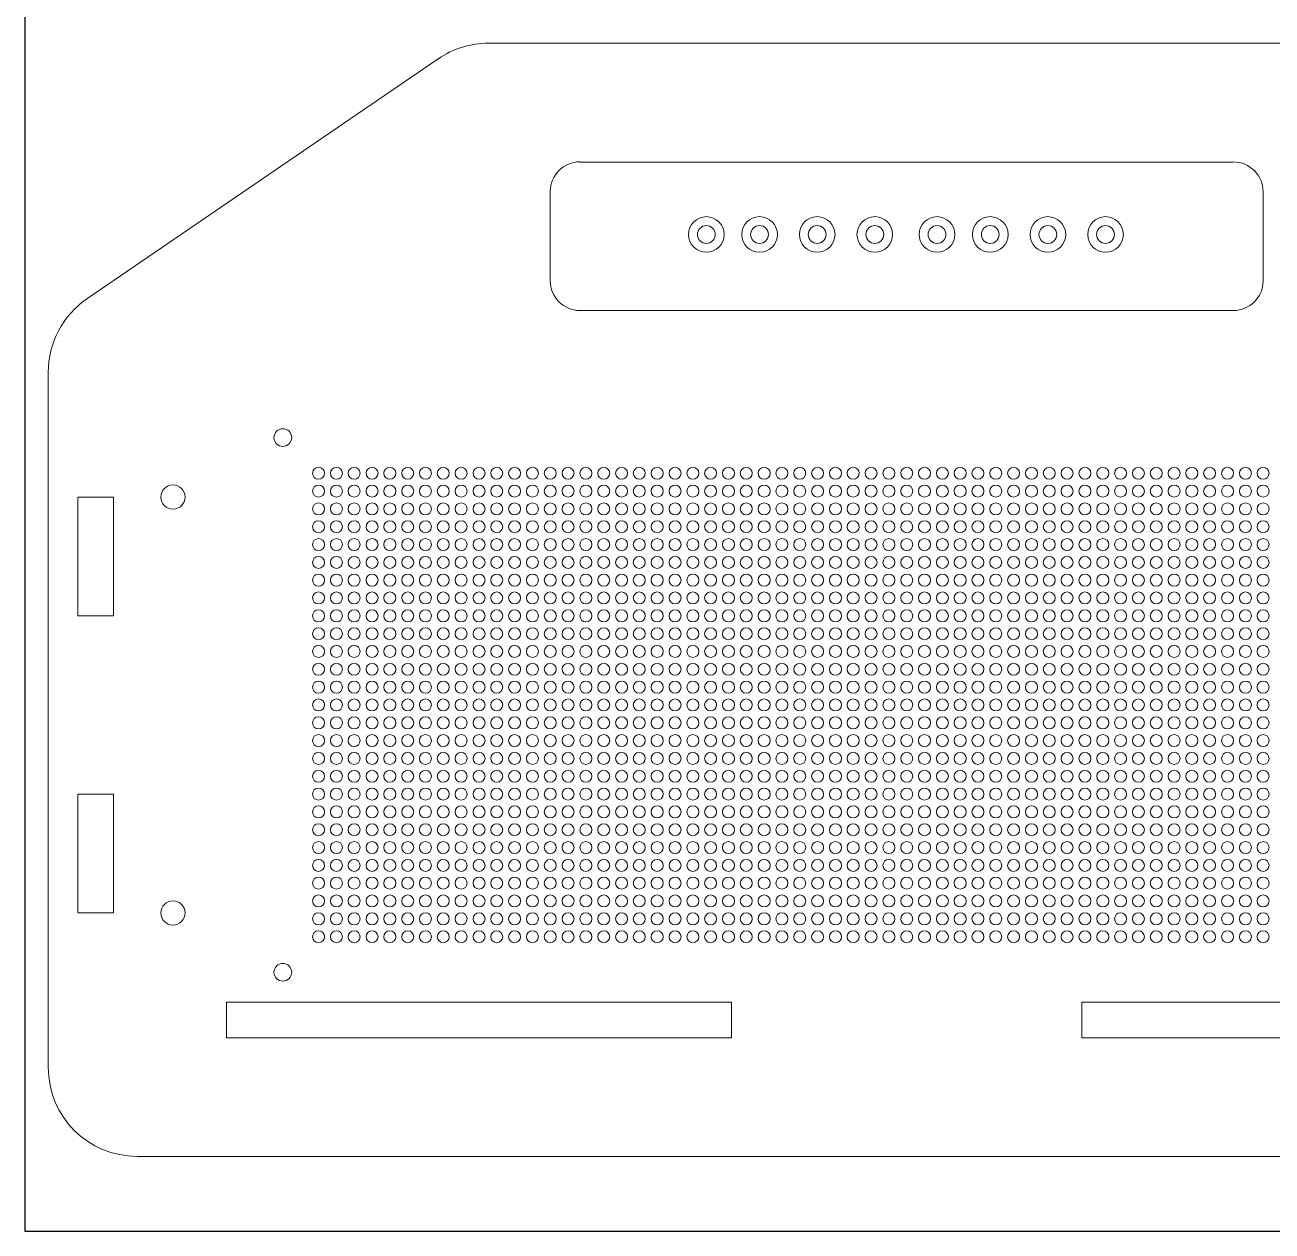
# Model space of a CAD drawing. Header units: millimetres. Extents: x 1097 to 1897, y 219 to 978.
# Drawn here: x 1096.6 to 1306.5, y 218.6 to 421.7 of the extents above; entities that cross this region are included whole.
import ezdxf

# ---------------------------------------------------------------- set-up
doc = ezdxf.new("R2010")
doc.units = ezdxf.units.MM
doc.header["$MEASUREMENT"] = 0
doc.layers.add('Corte', color=1, linetype='Continuous', lineweight=5)
doc.layers.add('Lamina', color=7, linetype='Continuous', plot=False)

msp = doc.modelspace()

# ---------------------------------------------------------------- linework, layer by layer
at = {"layer": 'Corte'}
for points in [[(1174.61, 418.58), (1315.31, 418.58)], [(1166.14, 415.95), (1107, 375.55)], [(1299.95, 398.58), (1189.97, 398.58)], [(1184.96, 393.58), (1184.96, 378.57)], [(1100.46, 246.16), (1100.46, 363.17)], [(1115.47, 231.16), (1374.45, 231.16)]]:
    msp.add_lwpolyline(points, dxfattribs=at)
msp.add_lwpolyline([(1189.97, 373.58), (1299.96, 373.58, 0.414213), (1304.96, 378.57), (1304.96, 393.58, 0.414213), (1299.96, 398.6)], format="xyb", dxfattribs=at)
for points in [[(1111.47, 342.15), (1105.46, 342.15), (1105.46, 322.17), (1111.47, 322.17)], [(1111.47, 272.16), (1111.47, 292.16), (1105.46, 292.16), (1105.46, 272.16)], [(1130.46, 251.16), (1215.46, 251.16), (1215.46, 257.15), (1130.46, 257.15)], [(1274.46, 251.16), (1359.46, 251.16), (1359.46, 257.15), (1274.46, 257.15)]]:
    msp.add_lwpolyline(points, close=True, dxfattribs=at)
for centre, radius in [((1211.25, 386.38), 3), ((1220.21, 386.38), 3), ((1229.91, 386.38), 3), ((1239.61, 386.38), 3), ((1250.08, 386.38), 3), ((1259.04, 386.38), 3), ((1268.74, 386.38), 3), ((1278.44, 386.38), 3), ((1211.25, 386.38), 1.5), ((1220.21, 386.38), 1.5), ((1229.91, 386.38), 1.5), ((1239.61, 386.38), 1.5), ((1250.08, 386.38), 1.5), ((1259.04, 386.38), 1.5), ((1268.74, 386.38), 1.5), ((1278.44, 386.38), 1.5), ((1139.97, 352.19), 1.49), ((1145.98, 346.18), 1.01), ((1148.99, 346.18), 1.01), ((1151.97, 346.18), 1.01), ((1154.98, 346.18), 1.01), ((1157.98, 346.18), 1.01), ((1160.99, 346.18), 1.01), ((1163.97, 346.18), 1.01), ((1166.98, 346.18), 1.01), ((1169.98, 346.18), 1.01), ((1172.99, 346.18), 1.01), ((1175.97, 346.18), 1.01), ((1178.98, 346.18), 1.01), ((1181.98, 346.18), 1.01), ((1184.99, 346.18), 1.01), ((1187.97, 346.18), 1.01), ((1190.98, 346.18), 1.01), ((1193.98, 346.18), 1.01), ((1196.99, 346.18), 1.01), ((1199.97, 346.18), 1.01), ((1202.98, 346.18), 1.01), ((1205.98, 346.18), 1.01), ((1208.99, 346.18), 1.01), ((1211.97, 346.18), 1.01), ((1214.98, 346.18), 1.01), ((1217.98, 346.18), 1.01), ((1220.99, 346.18), 1.01), ((1223.97, 346.18), 1.01), ((1226.98, 346.18), 1.01), ((1229.98, 346.18), 1.01), ((1232.99, 346.18), 1.01), ((1235.97, 346.18), 1.01), ((1238.98, 346.18), 1.01), ((1241.98, 346.18), 1.01), ((1244.99, 346.18), 1.01), ((1247.97, 346.18), 1.01), ((1250.98, 346.18), 1.01), ((1253.98, 346.18), 1.01), ((1256.97, 346.18), 1.01), ((1259.97, 346.18), 1.01), ((1262.98, 346.18), 1.01), ((1265.98, 346.18), 1.01), ((1268.97, 346.18), 1.01), ((1271.97, 346.18), 1.01), ((1274.98, 346.18), 1.01), ((1277.99, 346.18), 1.01), ((1280.97, 346.18), 1.01), ((1283.97, 346.18), 1.01), ((1286.98, 346.18), 1.01), ((1289.99, 346.18), 1.01), ((1292.97, 346.18), 1.01), ((1295.97, 346.18), 1.01), ((1298.98, 346.18), 1.01), ((1301.99, 346.18), 1.01), ((1304.97, 346.18), 1.01), ((1121.47, 342.17), 2.04), ((1145.98, 343.18), 1.01), ((1148.99, 343.18), 1.01), ((1151.97, 343.18), 1.01), ((1154.98, 343.18), 1.01), ((1157.98, 343.18), 1.01), ((1160.99, 343.18), 1.01), ((1163.97, 343.18), 1.01), ((1166.98, 343.18), 1.01), ((1169.98, 343.18), 1.01), ((1172.99, 343.18), 1.01), ((1175.97, 343.18), 1.01), ((1178.98, 343.18), 1.01), ((1181.98, 343.18), 1.01), ((1184.99, 343.18), 1.01), ((1187.97, 343.18), 1.01), ((1190.98, 343.18), 1.01), ((1193.98, 343.18), 1.01), ((1196.99, 343.18), 1.01), ((1199.97, 343.18), 1.01), ((1202.98, 343.18), 1.01), ((1205.98, 343.18), 1.01), ((1208.99, 343.18), 1.01), ((1211.97, 343.18), 1.01), ((1214.98, 343.18), 1.01), ((1217.98, 343.18), 1.01), ((1220.99, 343.18), 1.01), ((1223.97, 343.18), 1.01), ((1226.98, 343.18), 1.01), ((1229.98, 343.18), 1.01), ((1232.99, 343.18), 1.01), ((1235.97, 343.18), 1.01), ((1238.98, 343.18), 1.01), ((1241.98, 343.18), 1.01), ((1244.99, 343.18), 1.01), ((1247.97, 343.18), 1.01), ((1250.98, 343.18), 1.01), ((1253.98, 343.18), 1.01), ((1256.97, 343.18), 1.01), ((1259.97, 343.18), 1.01), ((1262.98, 343.18), 1.01), ((1265.98, 343.18), 1.01), ((1268.97, 343.18), 1.01), ((1271.97, 343.18), 1.01), ((1274.98, 343.18), 1.01), ((1277.99, 343.18), 1.01), ((1280.97, 343.18), 1.01), ((1283.97, 343.18), 1.01), ((1286.98, 343.18), 1.01), ((1289.99, 343.18), 1.01), ((1292.97, 343.18), 1.01), ((1295.97, 343.18), 1.01), ((1298.98, 343.18), 1.01), ((1301.99, 343.18), 1.01), ((1304.97, 343.18), 1.01), ((1145.98, 340.19), 1.01), ((1148.99, 340.19), 1.01), ((1151.97, 340.19), 1.01), ((1154.98, 340.19), 1.01), ((1157.98, 340.19), 1.01), ((1160.99, 340.19), 1.01), ((1163.97, 340.19), 1.01), ((1166.98, 340.19), 1.01), ((1169.98, 340.19), 1.01), ((1172.99, 340.19), 1.01), ((1175.97, 340.19), 1.01), ((1178.98, 340.19), 1.01), ((1181.98, 340.19), 1.01), ((1184.99, 340.19), 1.01), ((1187.97, 340.19), 1.01), ((1190.98, 340.19), 1.01), ((1193.98, 340.19), 1.01), ((1196.99, 340.19), 1.01), ((1199.97, 340.19), 1.01), ((1202.98, 340.19), 1.01), ((1205.98, 340.19), 1.01), ((1208.99, 340.19), 1.01), ((1211.97, 340.19), 1.01), ((1214.98, 340.19), 1.01), ((1217.98, 340.19), 1.01), ((1220.99, 340.19), 1.01), ((1223.97, 340.19), 1.01), ((1226.98, 340.19), 1.01), ((1229.98, 340.19), 1.01), ((1232.99, 340.19), 1.01), ((1235.97, 340.19), 1.01), ((1238.98, 340.19), 1.01), ((1241.98, 340.19), 1.01), ((1244.99, 340.19), 1.01), ((1247.97, 340.19), 1.01), ((1250.98, 340.19), 1.01), ((1253.98, 340.19), 1.01), ((1256.97, 340.19), 1.01), ((1259.97, 340.19), 1.01), ((1262.98, 340.19), 1.01), ((1265.98, 340.19), 1.01), ((1268.97, 340.19), 1.01), ((1271.97, 340.19), 1.01), ((1274.98, 340.19), 1.01), ((1277.99, 340.19), 1.01), ((1280.97, 340.19), 1.01), ((1283.97, 340.19), 1.01), ((1286.98, 340.19), 1.01), ((1289.99, 340.19), 1.01), ((1292.97, 340.19), 1.01), ((1295.97, 340.19), 1.01), ((1298.98, 340.19), 1.01), ((1301.99, 340.19), 1.01), ((1304.97, 340.19), 1.01), ((1145.98, 337.19), 1.01), ((1148.99, 337.19), 1.01), ((1151.97, 337.19), 1.01), ((1154.98, 337.19), 1.01), ((1157.98, 337.19), 1.01), ((1160.99, 337.19), 1.01), ((1163.97, 337.19), 1.01), ((1166.98, 337.19), 1.01), ((1169.98, 337.19), 1.01), ((1172.99, 337.19), 1.01), ((1175.97, 337.19), 1.01), ((1178.98, 337.19), 1.01), ((1181.98, 337.19), 1.01), ((1184.99, 337.19), 1.01), ((1187.97, 337.19), 1.01), ((1190.98, 337.19), 1.01), ((1193.98, 337.19), 1.01), ((1196.99, 337.19), 1.01), ((1199.97, 337.19), 1.01), ((1202.98, 337.19), 1.01), ((1205.98, 337.19), 1.01), ((1208.99, 337.19), 1.01), ((1211.97, 337.19), 1.01), ((1214.98, 337.19), 1.01), ((1217.98, 337.19), 1.01), ((1220.99, 337.19), 1.01), ((1223.97, 337.19), 1.01), ((1226.98, 337.19), 1.01), ((1229.98, 337.19), 1.01), ((1232.99, 337.19), 1.01), ((1235.97, 337.19), 1.01), ((1238.98, 337.19), 1.01), ((1241.98, 337.19), 1.01), ((1244.99, 337.19), 1.01), ((1247.97, 337.19), 1.01), ((1250.98, 337.19), 1.01), ((1253.98, 337.19), 1.01), ((1256.97, 337.19), 1.01), ((1259.97, 337.19), 1.01), ((1262.98, 337.19), 1.01), ((1265.98, 337.19), 1.01), ((1268.97, 337.19), 1.01), ((1271.97, 337.19), 1.01), ((1274.98, 337.19), 1.01), ((1277.99, 337.19), 1.01), ((1280.97, 337.19), 1.01), ((1283.97, 337.19), 1.01), ((1286.98, 337.19), 1.01), ((1289.99, 337.19), 1.01), ((1292.97, 337.19), 1.01), ((1295.97, 337.19), 1.01), ((1298.98, 337.19), 1.01), ((1301.99, 337.19), 1.01), ((1304.97, 337.19), 1.01), ((1145.98, 334.18), 1.01), ((1148.99, 334.18), 1.01), ((1151.97, 334.18), 1.01), ((1154.98, 334.18), 1.01), ((1157.98, 334.18), 1.01), ((1160.99, 334.18), 1.01), ((1163.97, 334.18), 1.01), ((1166.98, 334.18), 1.01), ((1169.98, 334.18), 1.01), ((1172.99, 334.18), 1.01), ((1175.97, 334.18), 1.01), ((1178.98, 334.18), 1.01), ((1181.98, 334.18), 1.01), ((1184.99, 334.18), 1.01), ((1187.97, 334.18), 1.01), ((1190.98, 334.18), 1.01), ((1193.98, 334.18), 1.01), ((1196.99, 334.18), 1.01), ((1199.97, 334.18), 1.01), ((1202.98, 334.18), 1.01), ((1205.98, 334.18), 1.01), ((1208.99, 334.18), 1.01), ((1211.97, 334.18), 1.01), ((1214.98, 334.18), 1.01), ((1217.98, 334.18), 1.01), ((1220.99, 334.18), 1.01), ((1223.97, 334.18), 1.01), ((1226.98, 334.18), 1.01), ((1229.98, 334.18), 1.01), ((1232.99, 334.18), 1.01), ((1235.97, 334.18), 1.01), ((1238.98, 334.18), 1.01), ((1241.98, 334.18), 1.01), ((1244.99, 334.18), 1.01), ((1247.97, 334.18), 1.01), ((1250.98, 334.18), 1.01), ((1253.98, 334.18), 1.01), ((1256.97, 334.18), 1.01), ((1259.97, 334.18), 1.01), ((1262.98, 334.18), 1.01), ((1265.98, 334.18), 1.01), ((1268.97, 334.18), 1.01), ((1271.97, 334.18), 1.01), ((1274.98, 334.18), 1.01), ((1277.99, 334.18), 1.01), ((1280.97, 334.18), 1.01), ((1283.97, 334.18), 1.01), ((1286.98, 334.18), 1.01), ((1289.99, 334.18), 1.01), ((1292.97, 334.18), 1.01), ((1295.97, 334.18), 1.01), ((1298.98, 334.18), 1.01), ((1301.99, 334.18), 1.01), ((1304.97, 334.18), 1.01), ((1145.98, 331.18), 1.01), ((1148.99, 331.18), 1.01), ((1151.97, 331.18), 1.01), ((1154.98, 331.18), 1.01), ((1157.98, 331.18), 1.01), ((1160.99, 331.18), 1.01), ((1163.97, 331.18), 1.01), ((1166.98, 331.18), 1.01), ((1169.98, 331.18), 1.01), ((1172.99, 331.18), 1.01), ((1175.97, 331.18), 1.01), ((1178.98, 331.18), 1.01), ((1181.98, 331.18), 1.01), ((1184.99, 331.18), 1.01), ((1187.97, 331.18), 1.01), ((1190.98, 331.18), 1.01), ((1193.98, 331.18), 1.01), ((1196.99, 331.18), 1.01), ((1199.97, 331.18), 1.01), ((1202.98, 331.18), 1.01), ((1205.98, 331.18), 1.01), ((1208.99, 331.18), 1.01), ((1211.97, 331.18), 1.01), ((1214.98, 331.18), 1.01), ((1217.98, 331.18), 1.01), ((1220.99, 331.18), 1.01), ((1223.97, 331.18), 1.01), ((1226.98, 331.18), 1.01), ((1229.98, 331.18), 1.01), ((1232.99, 331.18), 1.01), ((1235.97, 331.18), 1.01), ((1238.98, 331.18), 1.01), ((1241.98, 331.18), 1.01), ((1244.99, 331.18), 1.01), ((1247.97, 331.18), 1.01), ((1250.98, 331.18), 1.01), ((1253.98, 331.18), 1.01), ((1256.97, 331.18), 1.01), ((1259.97, 331.18), 1.01), ((1262.98, 331.18), 1.01), ((1265.98, 331.18), 1.01), ((1268.97, 331.18), 1.01), ((1271.97, 331.18), 1.01), ((1274.98, 331.18), 1.01), ((1277.99, 331.18), 1.01), ((1280.97, 331.18), 1.01), ((1283.97, 331.18), 1.01), ((1286.98, 331.18), 1.01), ((1289.99, 331.18), 1.01), ((1292.97, 331.18), 1.01), ((1295.97, 331.18), 1.01), ((1298.98, 331.18), 1.01), ((1301.99, 331.18), 1.01), ((1304.97, 331.18), 1.01), ((1145.98, 328.19), 1.01), ((1148.99, 328.19), 1.01), ((1151.97, 328.19), 1.01), ((1154.98, 328.19), 1.01), ((1157.98, 328.19), 1.01), ((1160.99, 328.19), 1.01), ((1163.97, 328.19), 1.01), ((1166.98, 328.19), 1.01), ((1169.98, 328.19), 1.01), ((1172.99, 328.19), 1.01), ((1175.97, 328.19), 1.01), ((1178.98, 328.19), 1.01), ((1181.98, 328.19), 1.01), ((1184.99, 328.19), 1.01), ((1187.97, 328.19), 1.01), ((1190.98, 328.19), 1.01), ((1193.98, 328.19), 1.01), ((1196.99, 328.19), 1.01), ((1199.97, 328.19), 1.01), ((1202.98, 328.19), 1.01), ((1205.98, 328.19), 1.01), ((1208.99, 328.19), 1.01), ((1211.97, 328.19), 1.01), ((1214.98, 328.19), 1.01), ((1217.98, 328.19), 1.01), ((1220.99, 328.19), 1.01), ((1223.97, 328.19), 1.01), ((1226.98, 328.19), 1.01), ((1229.98, 328.19), 1.01), ((1232.99, 328.19), 1.01), ((1235.97, 328.19), 1.01), ((1238.98, 328.19), 1.01), ((1241.98, 328.19), 1.01), ((1244.99, 328.19), 1.01), ((1247.97, 328.19), 1.01), ((1250.98, 328.19), 1.01), ((1253.98, 328.19), 1.01), ((1256.97, 328.19), 1.01), ((1259.97, 328.19), 1.01), ((1262.98, 328.19), 1.01), ((1265.98, 328.19), 1.01), ((1268.97, 328.19), 1.01), ((1271.97, 328.19), 1.01), ((1274.98, 328.19), 1.01), ((1277.99, 328.19), 1.01), ((1280.97, 328.19), 1.01), ((1283.97, 328.19), 1.01), ((1286.98, 328.19), 1.01), ((1289.99, 328.19), 1.01), ((1292.97, 328.19), 1.01), ((1295.97, 328.19), 1.01), ((1298.98, 328.19), 1.01), ((1301.99, 328.19), 1.01), ((1304.97, 328.19), 1.01), ((1145.98, 325.19), 1.01), ((1148.99, 325.19), 1.01), ((1151.97, 325.19), 1.01), ((1154.98, 325.19), 1.01), ((1157.98, 325.19), 1.01), ((1160.99, 325.19), 1.01), ((1163.97, 325.19), 1.01), ((1166.98, 325.19), 1.01), ((1169.98, 325.19), 1.01), ((1172.99, 325.19), 1.01), ((1175.97, 325.19), 1.01), ((1178.98, 325.19), 1.01), ((1181.98, 325.19), 1.01), ((1184.99, 325.19), 1.01), ((1187.97, 325.19), 1.01), ((1190.98, 325.19), 1.01), ((1193.98, 325.19), 1.01), ((1196.99, 325.19), 1.01), ((1199.97, 325.19), 1.01), ((1202.98, 325.19), 1.01), ((1205.98, 325.19), 1.01), ((1208.99, 325.19), 1.01), ((1211.97, 325.19), 1.01), ((1214.98, 325.19), 1.01), ((1217.98, 325.19), 1.01), ((1220.99, 325.19), 1.01), ((1223.97, 325.19), 1.01), ((1226.98, 325.19), 1.01), ((1229.98, 325.19), 1.01), ((1232.99, 325.19), 1.01), ((1235.97, 325.19), 1.01), ((1238.98, 325.19), 1.01), ((1241.98, 325.19), 1.01), ((1244.99, 325.19), 1.01), ((1247.97, 325.19), 1.01), ((1250.98, 325.19), 1.01), ((1253.98, 325.19), 1.01), ((1256.97, 325.19), 1.01), ((1259.97, 325.19), 1.01), ((1262.98, 325.19), 1.01), ((1265.98, 325.19), 1.01), ((1268.97, 325.19), 1.01), ((1271.97, 325.19), 1.01), ((1274.98, 325.19), 1.01), ((1277.99, 325.19), 1.01), ((1280.97, 325.19), 1.01), ((1283.97, 325.19), 1.01), ((1286.98, 325.19), 1.01), ((1289.99, 325.19), 1.01), ((1292.97, 325.19), 1.01), ((1295.97, 325.19), 1.01), ((1298.98, 325.19), 1.01), ((1301.99, 325.19), 1.01), ((1304.97, 325.19), 1.01), ((1145.98, 322.18), 1.01), ((1148.99, 322.18), 1.01), ((1151.97, 322.18), 1.01), ((1154.98, 322.18), 1.01), ((1157.98, 322.18), 1.01), ((1160.99, 322.18), 1.01), ((1163.97, 322.18), 1.01), ((1166.98, 322.18), 1.01), ((1169.98, 322.18), 1.01), ((1172.99, 322.18), 1.01), ((1175.97, 322.18), 1.01), ((1178.98, 322.18), 1.01), ((1181.98, 322.18), 1.01), ((1184.99, 322.18), 1.01), ((1187.97, 322.18), 1.01), ((1190.98, 322.18), 1.01), ((1193.98, 322.18), 1.01), ((1196.99, 322.18), 1.01), ((1199.97, 322.18), 1.01), ((1202.98, 322.18), 1.01), ((1205.98, 322.18), 1.01), ((1208.99, 322.18), 1.01), ((1211.97, 322.18), 1.01), ((1214.98, 322.18), 1.01), ((1217.98, 322.18), 1.01), ((1220.99, 322.18), 1.01), ((1223.97, 322.18), 1.01), ((1226.98, 322.18), 1.01), ((1229.98, 322.18), 1.01), ((1232.99, 322.18), 1.01), ((1235.97, 322.18), 1.01), ((1238.98, 322.18), 1.01), ((1241.98, 322.18), 1.01), ((1244.99, 322.18), 1.01), ((1247.97, 322.18), 1.01), ((1250.98, 322.18), 1.01), ((1253.98, 322.18), 1.01), ((1256.97, 322.18), 1.01), ((1259.97, 322.18), 1.01), ((1262.98, 322.18), 1.01), ((1265.98, 322.18), 1.01), ((1268.97, 322.18), 1.01), ((1271.97, 322.18), 1.01), ((1274.98, 322.18), 1.01), ((1277.99, 322.18), 1.01), ((1280.97, 322.18), 1.01), ((1283.97, 322.18), 1.01), ((1286.98, 322.18), 1.01), ((1289.99, 322.18), 1.01), ((1292.97, 322.18), 1.01), ((1295.97, 322.18), 1.01), ((1298.98, 322.18), 1.01), ((1301.99, 322.18), 1.01), ((1304.97, 322.18), 1.01), ((1145.98, 319.18), 1.01), ((1148.99, 319.18), 1.01), ((1151.97, 319.18), 1.01), ((1154.98, 319.18), 1.01), ((1157.98, 319.18), 1.01), ((1160.99, 319.18), 1.01), ((1163.97, 319.18), 1.01), ((1166.98, 319.18), 1.01), ((1169.98, 319.18), 1.01), ((1172.99, 319.18), 1.01), ((1175.97, 319.18), 1.01), ((1178.98, 319.18), 1.01), ((1181.98, 319.18), 1.01), ((1184.99, 319.18), 1.01), ((1187.97, 319.18), 1.01), ((1190.98, 319.18), 1.01), ((1193.98, 319.18), 1.01), ((1196.99, 319.18), 1.01), ((1199.97, 319.18), 1.01), ((1202.98, 319.18), 1.01), ((1205.98, 319.18), 1.01), ((1208.99, 319.18), 1.01), ((1211.97, 319.18), 1.01), ((1214.98, 319.18), 1.01), ((1217.98, 319.18), 1.01), ((1220.99, 319.18), 1.01), ((1223.97, 319.18), 1.01), ((1226.98, 319.18), 1.01), ((1229.98, 319.18), 1.01), ((1232.99, 319.18), 1.01), ((1235.97, 319.18), 1.01), ((1238.98, 319.18), 1.01), ((1241.98, 319.18), 1.01), ((1244.99, 319.18), 1.01), ((1247.97, 319.18), 1.01), ((1250.98, 319.18), 1.01), ((1253.98, 319.18), 1.01), ((1256.97, 319.18), 1.01), ((1259.97, 319.18), 1.01), ((1262.98, 319.18), 1.01), ((1265.98, 319.18), 1.01), ((1268.97, 319.18), 1.01), ((1271.97, 319.18), 1.01), ((1274.98, 319.18), 1.01), ((1277.99, 319.18), 1.01), ((1280.97, 319.18), 1.01), ((1283.97, 319.18), 1.01), ((1286.98, 319.18), 1.01), ((1289.99, 319.18), 1.01), ((1292.97, 319.18), 1.01), ((1295.97, 319.18), 1.01), ((1298.98, 319.18), 1.01), ((1301.99, 319.18), 1.01), ((1304.97, 319.18), 1.01), ((1145.98, 316.19), 1.01), ((1148.99, 316.19), 1.01), ((1151.97, 316.19), 1.01), ((1154.98, 316.19), 1.01), ((1157.98, 316.19), 1.01), ((1160.99, 316.19), 1.01), ((1163.97, 316.19), 1.01), ((1166.98, 316.19), 1.01), ((1169.98, 316.19), 1.01), ((1172.99, 316.19), 1.01), ((1175.97, 316.19), 1.01), ((1178.98, 316.19), 1.01), ((1181.98, 316.19), 1.01), ((1184.99, 316.19), 1.01), ((1187.97, 316.19), 1.01), ((1190.98, 316.19), 1.01), ((1193.98, 316.19), 1.01), ((1196.99, 316.19), 1.01), ((1199.97, 316.19), 1.01), ((1202.98, 316.19), 1.01), ((1205.98, 316.19), 1.01), ((1208.99, 316.19), 1.01), ((1211.97, 316.19), 1.01), ((1214.98, 316.19), 1.01), ((1217.98, 316.19), 1.01), ((1220.99, 316.19), 1.01), ((1223.97, 316.19), 1.01), ((1226.98, 316.19), 1.01), ((1229.98, 316.19), 1.01), ((1232.99, 316.19), 1.01), ((1235.97, 316.19), 1.01), ((1238.98, 316.19), 1.01), ((1241.98, 316.19), 1.01), ((1244.99, 316.19), 1.01), ((1247.97, 316.19), 1.01), ((1250.98, 316.19), 1.01), ((1253.98, 316.19), 1.01), ((1256.97, 316.19), 1.01), ((1259.97, 316.19), 1.01), ((1262.98, 316.19), 1.01), ((1265.98, 316.19), 1.01), ((1268.97, 316.19), 1.01), ((1271.97, 316.19), 1.01), ((1274.98, 316.19), 1.01), ((1277.99, 316.19), 1.01), ((1280.97, 316.19), 1.01), ((1283.97, 316.19), 1.01), ((1286.98, 316.19), 1.01), ((1289.99, 316.19), 1.01), ((1292.97, 316.19), 1.01), ((1295.97, 316.19), 1.01), ((1298.98, 316.19), 1.01), ((1301.99, 316.19), 1.01), ((1304.97, 316.19), 1.01), ((1145.98, 313.19), 1.01), ((1148.99, 313.19), 1.01), ((1151.97, 313.19), 1.01), ((1154.98, 313.19), 1.01), ((1157.98, 313.19), 1.01), ((1160.99, 313.19), 1.01), ((1163.97, 313.19), 1.01), ((1166.98, 313.19), 1.01), ((1169.98, 313.19), 1.01), ((1172.99, 313.19), 1.01), ((1175.97, 313.19), 1.01), ((1178.98, 313.19), 1.01), ((1181.98, 313.19), 1.01), ((1184.99, 313.19), 1.01), ((1187.97, 313.19), 1.01), ((1190.98, 313.19), 1.01), ((1193.98, 313.19), 1.01), ((1196.99, 313.19), 1.01), ((1199.97, 313.19), 1.01), ((1202.98, 313.19), 1.01), ((1205.98, 313.19), 1.01), ((1208.99, 313.19), 1.01), ((1211.97, 313.19), 1.01), ((1214.98, 313.19), 1.01), ((1217.98, 313.19), 1.01), ((1220.99, 313.19), 1.01), ((1223.97, 313.19), 1.01), ((1226.98, 313.19), 1.01), ((1229.98, 313.19), 1.01), ((1232.99, 313.19), 1.01), ((1235.97, 313.19), 1.01), ((1238.98, 313.19), 1.01), ((1241.98, 313.19), 1.01), ((1244.99, 313.19), 1.01), ((1247.97, 313.19), 1.01), ((1250.98, 313.19), 1.01), ((1253.98, 313.19), 1.01), ((1256.97, 313.19), 1.01), ((1259.97, 313.19), 1.01), ((1262.98, 313.19), 1.01), ((1265.98, 313.19), 1.01), ((1268.97, 313.19), 1.01), ((1271.97, 313.19), 1.01), ((1274.98, 313.19), 1.01), ((1277.99, 313.19), 1.01), ((1280.97, 313.19), 1.01), ((1283.97, 313.19), 1.01), ((1286.98, 313.19), 1.01), ((1289.99, 313.19), 1.01), ((1292.97, 313.19), 1.01), ((1295.97, 313.19), 1.01), ((1298.98, 313.19), 1.01), ((1301.99, 313.19), 1.01), ((1304.97, 313.19), 1.01), ((1145.98, 310.18), 1.01), ((1148.99, 310.18), 1.01), ((1151.97, 310.18), 1.01), ((1154.98, 310.18), 1.01), ((1157.98, 310.18), 1.01), ((1160.99, 310.18), 1.01), ((1163.97, 310.18), 1.01), ((1166.98, 310.18), 1.01), ((1169.98, 310.18), 1.01), ((1172.99, 310.18), 1.01), ((1175.97, 310.18), 1.01), ((1178.98, 310.18), 1.01), ((1181.98, 310.18), 1.01), ((1184.99, 310.18), 1.01), ((1187.97, 310.18), 1.01), ((1190.98, 310.18), 1.01), ((1193.98, 310.18), 1.01), ((1196.99, 310.18), 1.01), ((1199.97, 310.18), 1.01), ((1202.98, 310.18), 1.01), ((1205.98, 310.18), 1.01), ((1208.99, 310.18), 1.01), ((1211.97, 310.18), 1.01), ((1214.98, 310.18), 1.01), ((1217.98, 310.18), 1.01), ((1220.99, 310.18), 1.01), ((1223.97, 310.18), 1.01), ((1226.98, 310.18), 1.01), ((1229.98, 310.18), 1.01), ((1232.99, 310.18), 1.01), ((1235.97, 310.18), 1.01), ((1238.98, 310.18), 1.01), ((1241.98, 310.18), 1.01), ((1244.99, 310.18), 1.01), ((1247.97, 310.18), 1.01), ((1250.98, 310.18), 1.01), ((1253.98, 310.18), 1.01), ((1256.97, 310.18), 1.01), ((1259.97, 310.18), 1.01), ((1262.98, 310.18), 1.01), ((1265.98, 310.18), 1.01), ((1268.97, 310.18), 1.01), ((1271.97, 310.18), 1.01), ((1274.98, 310.18), 1.01), ((1277.99, 310.18), 1.01), ((1280.97, 310.18), 1.01), ((1283.97, 310.18), 1.01), ((1286.98, 310.18), 1.01), ((1289.99, 310.18), 1.01), ((1292.97, 310.18), 1.01), ((1295.97, 310.18), 1.01), ((1298.98, 310.18), 1.01), ((1301.99, 310.18), 1.01), ((1304.97, 310.18), 1.01), ((1145.98, 307.18), 1.01), ((1148.99, 307.18), 1.01), ((1151.97, 307.18), 1.01), ((1154.98, 307.18), 1.01), ((1157.98, 307.18), 1.01), ((1160.99, 307.18), 1.01), ((1163.97, 307.18), 1.01), ((1166.98, 307.18), 1.01), ((1169.98, 307.18), 1.01), ((1172.99, 307.18), 1.01), ((1175.97, 307.18), 1.01), ((1178.98, 307.18), 1.01), ((1181.98, 307.18), 1.01), ((1184.99, 307.18), 1.01), ((1187.97, 307.18), 1.01), ((1190.98, 307.18), 1.01), ((1193.98, 307.18), 1.01), ((1196.99, 307.18), 1.01), ((1199.97, 307.18), 1.01), ((1202.98, 307.18), 1.01), ((1205.98, 307.18), 1.01), ((1208.99, 307.18), 1.01), ((1211.97, 307.18), 1.01), ((1214.98, 307.18), 1.01), ((1217.98, 307.18), 1.01), ((1220.99, 307.18), 1.01), ((1223.97, 307.18), 1.01), ((1226.98, 307.18), 1.01), ((1229.98, 307.18), 1.01), ((1232.99, 307.18), 1.01), ((1235.97, 307.18), 1.01), ((1238.98, 307.18), 1.01), ((1241.98, 307.18), 1.01), ((1244.99, 307.18), 1.01), ((1247.97, 307.18), 1.01), ((1250.98, 307.18), 1.01), ((1253.98, 307.18), 1.01), ((1256.97, 307.18), 1.01), ((1259.97, 307.18), 1.01), ((1262.98, 307.18), 1.01), ((1265.98, 307.18), 1.01), ((1268.97, 307.18), 1.01), ((1271.97, 307.18), 1.01), ((1274.98, 307.18), 1.01), ((1277.99, 307.18), 1.01), ((1280.97, 307.18), 1.01), ((1283.97, 307.18), 1.01), ((1286.98, 307.18), 1.01), ((1289.99, 307.18), 1.01), ((1292.97, 307.18), 1.01), ((1295.97, 307.18), 1.01), ((1298.98, 307.18), 1.01), ((1301.99, 307.18), 1.01), ((1304.97, 307.18), 1.01), ((1145.98, 304.17), 1.01), ((1148.99, 304.17), 1.01), ((1151.97, 304.17), 1.01), ((1154.98, 304.17), 1.01), ((1157.98, 304.17), 1.01), ((1160.99, 304.17), 1.01), ((1163.97, 304.17), 1.01), ((1166.98, 304.17), 1.01), ((1169.98, 304.17), 1.01), ((1172.99, 304.17), 1.01), ((1175.97, 304.17), 1.01), ((1178.98, 304.17), 1.01), ((1181.98, 304.17), 1.01), ((1184.99, 304.17), 1.01), ((1187.97, 304.17), 1.01), ((1190.98, 304.17), 1.01), ((1193.98, 304.17), 1.01), ((1196.99, 304.17), 1.01), ((1199.97, 304.17), 1.01), ((1202.98, 304.17), 1.01), ((1205.98, 304.17), 1.01), ((1208.99, 304.17), 1.01), ((1211.97, 304.17), 1.01), ((1214.98, 304.17), 1.01), ((1217.98, 304.17), 1.01), ((1220.99, 304.17), 1.01), ((1223.97, 304.17), 1.01), ((1226.98, 304.17), 1.01), ((1229.98, 304.17), 1.01), ((1232.99, 304.17), 1.01), ((1235.97, 304.17), 1.01), ((1238.98, 304.17), 1.01), ((1241.98, 304.17), 1.01), ((1244.99, 304.17), 1.01), ((1247.97, 304.17), 1.01), ((1250.98, 304.17), 1.01), ((1253.98, 304.17), 1.01), ((1256.97, 304.17), 1.01), ((1259.97, 304.17), 1.01), ((1262.98, 304.17), 1.01), ((1265.98, 304.17), 1.01), ((1268.97, 304.17), 1.01), ((1271.97, 304.17), 1.01), ((1274.98, 304.17), 1.01), ((1277.99, 304.17), 1.01), ((1280.97, 304.17), 1.01), ((1283.97, 304.17), 1.01), ((1286.98, 304.17), 1.01), ((1289.99, 304.17), 1.01), ((1292.97, 304.17), 1.01), ((1295.97, 304.17), 1.01), ((1298.98, 304.17), 1.01), ((1301.99, 304.17), 1.01), ((1304.97, 304.17), 1.01), ((1145.98, 301.19), 1.01), ((1148.99, 301.19), 1.01), ((1151.97, 301.19), 1.01), ((1154.98, 301.19), 1.01), ((1157.98, 301.19), 1.01), ((1160.99, 301.19), 1.01), ((1163.97, 301.19), 1.01), ((1166.98, 301.19), 1.01), ((1169.98, 301.19), 1.01), ((1172.99, 301.19), 1.01), ((1175.97, 301.19), 1.01), ((1178.98, 301.19), 1.01), ((1181.98, 301.19), 1.01), ((1184.99, 301.19), 1.01), ((1187.97, 301.19), 1.01), ((1190.98, 301.19), 1.01), ((1193.98, 301.19), 1.01), ((1196.99, 301.19), 1.01), ((1199.97, 301.19), 1.01), ((1202.98, 301.19), 1.01), ((1205.98, 301.19), 1.01), ((1208.99, 301.19), 1.01), ((1211.97, 301.19), 1.01), ((1214.98, 301.19), 1.01), ((1217.98, 301.19), 1.01), ((1220.99, 301.19), 1.01), ((1223.97, 301.19), 1.01), ((1226.98, 301.19), 1.01), ((1229.98, 301.19), 1.01), ((1232.99, 301.19), 1.01), ((1235.97, 301.19), 1.01), ((1238.98, 301.19), 1.01), ((1241.98, 301.19), 1.01), ((1244.99, 301.19), 1.01), ((1247.97, 301.19), 1.01), ((1250.98, 301.19), 1.01), ((1253.98, 301.19), 1.01), ((1256.97, 301.19), 1.01), ((1259.97, 301.19), 1.01), ((1262.98, 301.19), 1.01), ((1265.98, 301.19), 1.01), ((1268.97, 301.19), 1.01), ((1271.97, 301.19), 1.01), ((1274.98, 301.19), 1.01), ((1277.99, 301.19), 1.01), ((1280.97, 301.19), 1.01), ((1283.97, 301.19), 1.01), ((1286.98, 301.19), 1.01), ((1289.99, 301.19), 1.01), ((1292.97, 301.19), 1.01), ((1295.97, 301.19), 1.01), ((1298.98, 301.19), 1.01), ((1301.99, 301.19), 1.01), ((1304.97, 301.19), 1.01), ((1145.98, 298.18), 1.01), ((1148.99, 298.18), 1.01), ((1151.97, 298.18), 1.01), ((1154.98, 298.18), 1.01), ((1157.98, 298.18), 1.01), ((1160.99, 298.18), 1.01), ((1163.97, 298.18), 1.01), ((1166.98, 298.18), 1.01), ((1169.98, 298.18), 1.01), ((1172.99, 298.18), 1.01), ((1175.97, 298.18), 1.01), ((1178.98, 298.18), 1.01), ((1181.98, 298.18), 1.01), ((1184.99, 298.18), 1.01), ((1187.97, 298.18), 1.01), ((1190.98, 298.18), 1.01), ((1193.98, 298.18), 1.01), ((1196.99, 298.18), 1.01), ((1199.97, 298.18), 1.01), ((1202.98, 298.18), 1.01), ((1205.98, 298.18), 1.01), ((1208.99, 298.18), 1.01), ((1211.97, 298.18), 1.01), ((1214.98, 298.18), 1.01), ((1217.98, 298.18), 1.01), ((1220.99, 298.18), 1.01), ((1223.97, 298.18), 1.01), ((1226.98, 298.18), 1.01), ((1229.98, 298.18), 1.01), ((1232.99, 298.18), 1.01), ((1235.97, 298.18), 1.01), ((1238.98, 298.18), 1.01), ((1241.98, 298.18), 1.01), ((1244.99, 298.18), 1.01), ((1247.97, 298.18), 1.01), ((1250.98, 298.18), 1.01), ((1253.98, 298.18), 1.01), ((1256.97, 298.18), 1.01), ((1259.97, 298.18), 1.01), ((1262.98, 298.18), 1.01), ((1265.98, 298.18), 1.01), ((1268.97, 298.18), 1.01), ((1271.97, 298.18), 1.01), ((1274.98, 298.18), 1.01), ((1277.99, 298.18), 1.01), ((1280.97, 298.18), 1.01), ((1283.97, 298.18), 1.01), ((1286.98, 298.18), 1.01), ((1289.99, 298.18), 1.01), ((1292.97, 298.18), 1.01), ((1295.97, 298.18), 1.01), ((1298.98, 298.18), 1.01), ((1301.99, 298.18), 1.01), ((1304.97, 298.18), 1.01), ((1145.98, 295.18), 1.01), ((1148.99, 295.18), 1.01), ((1151.97, 295.18), 1.01), ((1154.98, 295.18), 1.01), ((1157.98, 295.18), 1.01), ((1160.99, 295.18), 1.01), ((1163.97, 295.18), 1.01), ((1166.98, 295.18), 1.01), ((1169.98, 295.18), 1.01), ((1172.99, 295.18), 1.01), ((1175.97, 295.18), 1.01), ((1178.98, 295.18), 1.01), ((1181.98, 295.18), 1.01), ((1184.99, 295.18), 1.01), ((1187.97, 295.18), 1.01), ((1190.98, 295.18), 1.01), ((1193.98, 295.18), 1.01), ((1196.99, 295.18), 1.01), ((1199.97, 295.18), 1.01), ((1202.98, 295.18), 1.01), ((1205.98, 295.18), 1.01), ((1208.99, 295.18), 1.01), ((1211.97, 295.18), 1.01), ((1214.98, 295.18), 1.01), ((1217.98, 295.18), 1.01), ((1220.99, 295.18), 1.01), ((1223.97, 295.18), 1.01), ((1226.98, 295.18), 1.01), ((1229.98, 295.18), 1.01), ((1232.99, 295.18), 1.01), ((1235.97, 295.18), 1.01), ((1238.98, 295.18), 1.01), ((1241.98, 295.18), 1.01), ((1244.99, 295.18), 1.01), ((1247.97, 295.18), 1.01), ((1250.98, 295.18), 1.01), ((1253.98, 295.18), 1.01), ((1256.97, 295.18), 1.01), ((1259.97, 295.18), 1.01), ((1262.98, 295.18), 1.01), ((1265.98, 295.18), 1.01), ((1268.97, 295.18), 1.01), ((1271.97, 295.18), 1.01), ((1274.98, 295.18), 1.01), ((1277.99, 295.18), 1.01), ((1280.97, 295.18), 1.01), ((1283.97, 295.18), 1.01), ((1286.98, 295.18), 1.01), ((1289.99, 295.18), 1.01), ((1292.97, 295.18), 1.01), ((1295.97, 295.18), 1.01), ((1298.98, 295.18), 1.01), ((1301.99, 295.18), 1.01), ((1304.97, 295.18), 1.01), ((1145.98, 292.17), 1.01), ((1148.99, 292.17), 1.01), ((1151.97, 292.17), 1.01), ((1154.98, 292.17), 1.01), ((1157.98, 292.17), 1.01), ((1160.99, 292.17), 1.01), ((1163.97, 292.17), 1.01), ((1166.98, 292.17), 1.01), ((1169.98, 292.17), 1.01), ((1172.99, 292.17), 1.01), ((1175.97, 292.17), 1.01), ((1178.98, 292.17), 1.01), ((1181.98, 292.17), 1.01), ((1184.99, 292.17), 1.01), ((1187.97, 292.17), 1.01), ((1190.98, 292.17), 1.01), ((1193.98, 292.17), 1.01), ((1196.99, 292.17), 1.01), ((1199.97, 292.17), 1.01), ((1202.98, 292.17), 1.01), ((1205.98, 292.17), 1.01), ((1208.99, 292.17), 1.01), ((1211.97, 292.17), 1.01), ((1214.98, 292.17), 1.01), ((1217.98, 292.17), 1.01), ((1220.99, 292.17), 1.01), ((1223.97, 292.17), 1.01), ((1226.98, 292.17), 1.01), ((1229.98, 292.17), 1.01), ((1232.99, 292.17), 1.01), ((1235.97, 292.17), 1.01), ((1238.98, 292.17), 1.01), ((1241.98, 292.17), 1.01), ((1244.99, 292.17), 1.01), ((1247.97, 292.17), 1.01), ((1250.98, 292.17), 1.01), ((1253.98, 292.17), 1.01), ((1256.97, 292.17), 1.01), ((1259.97, 292.17), 1.01), ((1262.98, 292.17), 1.01), ((1265.98, 292.17), 1.01), ((1268.97, 292.17), 1.01), ((1271.97, 292.17), 1.01), ((1274.98, 292.17), 1.01), ((1277.99, 292.17), 1.01), ((1280.97, 292.17), 1.01), ((1283.97, 292.17), 1.01), ((1286.98, 292.17), 1.01), ((1289.99, 292.17), 1.01), ((1292.97, 292.17), 1.01), ((1295.97, 292.17), 1.01), ((1298.98, 292.17), 1.01), ((1301.99, 292.17), 1.01), ((1304.97, 292.17), 1.01), ((1145.98, 289.19), 1.01), ((1148.99, 289.19), 1.01), ((1151.97, 289.19), 1.01), ((1154.98, 289.19), 1.01), ((1157.98, 289.19), 1.01), ((1160.99, 289.19), 1.01), ((1163.97, 289.19), 1.01), ((1166.98, 289.19), 1.01), ((1169.98, 289.19), 1.01), ((1172.99, 289.19), 1.01), ((1175.97, 289.19), 1.01), ((1178.98, 289.19), 1.01), ((1181.98, 289.19), 1.01), ((1184.99, 289.19), 1.01), ((1187.97, 289.19), 1.01), ((1190.98, 289.19), 1.01), ((1193.98, 289.19), 1.01), ((1196.99, 289.19), 1.01), ((1199.97, 289.19), 1.01), ((1202.98, 289.19), 1.01), ((1205.98, 289.19), 1.01), ((1208.99, 289.19), 1.01), ((1211.97, 289.19), 1.01), ((1214.98, 289.19), 1.01), ((1217.98, 289.19), 1.01), ((1220.99, 289.19), 1.01), ((1223.97, 289.19), 1.01), ((1226.98, 289.19), 1.01), ((1229.98, 289.19), 1.01), ((1232.99, 289.19), 1.01), ((1235.97, 289.19), 1.01), ((1238.98, 289.19), 1.01), ((1241.98, 289.19), 1.01), ((1244.99, 289.19), 1.01), ((1247.97, 289.19), 1.01), ((1250.98, 289.19), 1.01), ((1253.98, 289.19), 1.01), ((1256.97, 289.19), 1.01), ((1259.97, 289.19), 1.01), ((1262.98, 289.19), 1.01), ((1265.98, 289.19), 1.01), ((1268.97, 289.19), 1.01), ((1271.97, 289.19), 1.01), ((1274.98, 289.19), 1.01), ((1277.99, 289.19), 1.01), ((1280.97, 289.19), 1.01), ((1283.97, 289.19), 1.01), ((1286.98, 289.19), 1.01), ((1289.99, 289.19), 1.01), ((1292.97, 289.19), 1.01), ((1295.97, 289.19), 1.01), ((1298.98, 289.19), 1.01), ((1301.99, 289.19), 1.01), ((1304.97, 289.19), 1.01), ((1145.98, 286.18), 1.01), ((1148.99, 286.18), 1.01), ((1151.97, 286.18), 1.01), ((1154.98, 286.18), 1.01), ((1157.98, 286.18), 1.01), ((1160.99, 286.18), 1.01), ((1163.97, 286.18), 1.01), ((1166.98, 286.18), 1.01), ((1169.98, 286.18), 1.01), ((1172.99, 286.18), 1.01), ((1175.97, 286.18), 1.01), ((1178.98, 286.18), 1.01), ((1181.98, 286.18), 1.01), ((1184.99, 286.18), 1.01), ((1187.97, 286.18), 1.01), ((1190.98, 286.18), 1.01), ((1193.98, 286.18), 1.01), ((1196.99, 286.18), 1.01), ((1199.97, 286.18), 1.01), ((1202.98, 286.18), 1.01), ((1205.98, 286.18), 1.01), ((1208.99, 286.18), 1.01), ((1211.97, 286.18), 1.01), ((1214.98, 286.18), 1.01), ((1217.98, 286.18), 1.01), ((1220.99, 286.18), 1.01), ((1223.97, 286.18), 1.01), ((1226.98, 286.18), 1.01), ((1229.98, 286.18), 1.01), ((1232.99, 286.18), 1.01), ((1235.97, 286.18), 1.01), ((1238.98, 286.18), 1.01), ((1241.98, 286.18), 1.01), ((1244.99, 286.18), 1.01), ((1247.97, 286.18), 1.01), ((1250.98, 286.18), 1.01), ((1253.98, 286.18), 1.01), ((1256.97, 286.18), 1.01), ((1259.97, 286.18), 1.01), ((1262.98, 286.18), 1.01), ((1265.98, 286.18), 1.01), ((1268.97, 286.18), 1.01), ((1271.97, 286.18), 1.01), ((1274.98, 286.18), 1.01), ((1277.99, 286.18), 1.01), ((1280.97, 286.18), 1.01), ((1283.97, 286.18), 1.01), ((1286.98, 286.18), 1.01), ((1289.99, 286.18), 1.01), ((1292.97, 286.18), 1.01), ((1295.97, 286.18), 1.01), ((1298.98, 286.18), 1.01), ((1301.99, 286.18), 1.01), ((1304.97, 286.18), 1.01), ((1145.98, 283.18), 1.01), ((1148.99, 283.18), 1.01), ((1151.97, 283.18), 1.01), ((1154.98, 283.18), 1.01), ((1157.98, 283.18), 1.01), ((1160.99, 283.18), 1.01), ((1163.97, 283.18), 1.01), ((1166.98, 283.18), 1.01), ((1169.98, 283.18), 1.01), ((1172.99, 283.18), 1.01), ((1175.97, 283.18), 1.01), ((1178.98, 283.18), 1.01), ((1181.98, 283.18), 1.01), ((1184.99, 283.18), 1.01), ((1187.97, 283.18), 1.01), ((1190.98, 283.18), 1.01), ((1193.98, 283.18), 1.01), ((1196.99, 283.18), 1.01), ((1199.97, 283.18), 1.01), ((1202.98, 283.18), 1.01), ((1205.98, 283.18), 1.01), ((1208.99, 283.18), 1.01), ((1211.97, 283.18), 1.01), ((1214.98, 283.18), 1.01), ((1217.98, 283.18), 1.01), ((1220.99, 283.18), 1.01), ((1223.97, 283.18), 1.01), ((1226.98, 283.18), 1.01), ((1229.98, 283.18), 1.01), ((1232.99, 283.18), 1.01), ((1235.97, 283.18), 1.01), ((1238.98, 283.18), 1.01), ((1241.98, 283.18), 1.01), ((1244.99, 283.18), 1.01), ((1247.97, 283.18), 1.01), ((1250.98, 283.18), 1.01), ((1253.98, 283.18), 1.01), ((1256.97, 283.18), 1.01), ((1259.97, 283.18), 1.01), ((1262.98, 283.18), 1.01), ((1265.98, 283.18), 1.01), ((1268.97, 283.18), 1.01), ((1271.97, 283.18), 1.01), ((1274.98, 283.18), 1.01), ((1277.99, 283.18), 1.01), ((1280.97, 283.18), 1.01), ((1283.97, 283.18), 1.01), ((1286.98, 283.18), 1.01), ((1289.99, 283.18), 1.01), ((1292.97, 283.18), 1.01), ((1295.97, 283.18), 1.01), ((1298.98, 283.18), 1.01), ((1301.99, 283.18), 1.01), ((1304.97, 283.18), 1.01), ((1145.98, 280.17), 1.01), ((1148.99, 280.17), 1.01), ((1151.97, 280.17), 1.01), ((1154.98, 280.17), 1.01), ((1157.98, 280.17), 1.01), ((1160.99, 280.17), 1.01), ((1163.97, 280.17), 1.01), ((1166.98, 280.17), 1.01), ((1169.98, 280.17), 1.01), ((1172.99, 280.17), 1.01), ((1175.97, 280.17), 1.01), ((1178.98, 280.17), 1.01), ((1181.98, 280.17), 1.01), ((1184.99, 280.17), 1.01), ((1187.97, 280.17), 1.01), ((1190.98, 280.17), 1.01), ((1193.98, 280.17), 1.01), ((1196.99, 280.17), 1.01), ((1199.97, 280.17), 1.01), ((1202.98, 280.17), 1.01), ((1205.98, 280.17), 1.01), ((1208.99, 280.17), 1.01), ((1211.97, 280.17), 1.01), ((1214.98, 280.17), 1.01), ((1217.98, 280.17), 1.01), ((1220.99, 280.17), 1.01), ((1223.97, 280.17), 1.01), ((1226.98, 280.17), 1.01), ((1229.98, 280.17), 1.01), ((1232.99, 280.17), 1.01), ((1235.97, 280.17), 1.01), ((1238.98, 280.17), 1.01), ((1241.98, 280.17), 1.01), ((1244.99, 280.17), 1.01), ((1247.97, 280.17), 1.01), ((1250.98, 280.17), 1.01), ((1253.98, 280.17), 1.01), ((1256.97, 280.17), 1.01), ((1259.97, 280.17), 1.01), ((1262.98, 280.17), 1.01), ((1265.98, 280.17), 1.01), ((1268.97, 280.17), 1.01), ((1271.97, 280.17), 1.01), ((1274.98, 280.17), 1.01), ((1277.99, 280.17), 1.01), ((1280.97, 280.17), 1.01), ((1283.97, 280.17), 1.01), ((1286.98, 280.17), 1.01), ((1289.99, 280.17), 1.01), ((1292.97, 280.17), 1.01), ((1295.97, 280.17), 1.01), ((1298.98, 280.17), 1.01), ((1301.99, 280.17), 1.01), ((1304.97, 280.17), 1.01), ((1145.98, 277.19), 1.01), ((1148.99, 277.19), 1.01), ((1151.97, 277.19), 1.01), ((1154.98, 277.19), 1.01), ((1157.98, 277.19), 1.01), ((1160.99, 277.19), 1.01), ((1163.97, 277.19), 1.01), ((1166.98, 277.19), 1.01), ((1169.98, 277.19), 1.01), ((1172.99, 277.19), 1.01), ((1175.97, 277.19), 1.01), ((1178.98, 277.19), 1.01), ((1181.98, 277.19), 1.01), ((1184.99, 277.19), 1.01), ((1187.97, 277.19), 1.01), ((1190.98, 277.19), 1.01), ((1193.98, 277.19), 1.01), ((1196.99, 277.19), 1.01), ((1199.97, 277.19), 1.01), ((1202.98, 277.19), 1.01), ((1205.98, 277.19), 1.01), ((1208.99, 277.19), 1.01), ((1211.97, 277.19), 1.01), ((1214.98, 277.19), 1.01), ((1217.98, 277.19), 1.01), ((1220.99, 277.19), 1.01), ((1223.97, 277.19), 1.01), ((1226.98, 277.19), 1.01), ((1229.98, 277.19), 1.01), ((1232.99, 277.19), 1.01), ((1235.97, 277.19), 1.01), ((1238.98, 277.19), 1.01), ((1241.98, 277.19), 1.01), ((1244.99, 277.19), 1.01), ((1247.97, 277.19), 1.01), ((1250.98, 277.19), 1.01), ((1253.98, 277.19), 1.01), ((1256.97, 277.19), 1.01), ((1259.97, 277.19), 1.01), ((1262.98, 277.19), 1.01), ((1265.98, 277.19), 1.01), ((1268.97, 277.19), 1.01), ((1271.97, 277.19), 1.01), ((1274.98, 277.19), 1.01), ((1277.99, 277.19), 1.01), ((1280.97, 277.19), 1.01), ((1283.97, 277.19), 1.01), ((1286.98, 277.19), 1.01), ((1289.99, 277.19), 1.01), ((1292.97, 277.19), 1.01), ((1295.97, 277.19), 1.01), ((1298.98, 277.19), 1.01), ((1301.99, 277.19), 1.01), ((1304.97, 277.19), 1.01), ((1145.98, 274.18), 1.01), ((1148.99, 274.18), 1.01), ((1151.97, 274.18), 1.01), ((1154.98, 274.18), 1.01), ((1157.98, 274.18), 1.01), ((1160.99, 274.18), 1.01), ((1163.97, 274.18), 1.01), ((1166.98, 274.18), 1.01), ((1169.98, 274.18), 1.01), ((1172.99, 274.18), 1.01), ((1175.97, 274.18), 1.01), ((1178.98, 274.18), 1.01), ((1181.98, 274.18), 1.01), ((1184.99, 274.18), 1.01), ((1187.97, 274.18), 1.01), ((1190.98, 274.18), 1.01), ((1193.98, 274.18), 1.01), ((1196.99, 274.18), 1.01), ((1199.97, 274.18), 1.01), ((1202.98, 274.18), 1.01), ((1205.98, 274.18), 1.01), ((1208.99, 274.18), 1.01), ((1211.97, 274.18), 1.01), ((1214.98, 274.18), 1.01), ((1217.98, 274.18), 1.01), ((1220.99, 274.18), 1.01), ((1223.97, 274.18), 1.01), ((1226.98, 274.18), 1.01), ((1229.98, 274.18), 1.01), ((1232.99, 274.18), 1.01), ((1235.97, 274.18), 1.01), ((1238.98, 274.18), 1.01), ((1241.98, 274.18), 1.01), ((1244.99, 274.18), 1.01), ((1247.97, 274.18), 1.01), ((1250.98, 274.18), 1.01), ((1253.98, 274.18), 1.01), ((1256.97, 274.18), 1.01), ((1259.97, 274.18), 1.01), ((1262.98, 274.18), 1.01), ((1265.98, 274.18), 1.01), ((1268.97, 274.18), 1.01), ((1271.97, 274.18), 1.01), ((1274.98, 274.18), 1.01), ((1277.99, 274.18), 1.01), ((1280.97, 274.18), 1.01), ((1283.97, 274.18), 1.01), ((1286.98, 274.18), 1.01), ((1289.99, 274.18), 1.01), ((1292.97, 274.18), 1.01), ((1295.97, 274.18), 1.01), ((1298.98, 274.18), 1.01), ((1301.99, 274.18), 1.01), ((1304.97, 274.18), 1.01), ((1121.47, 272.17), 2.04), ((1145.98, 271.18), 1.01), ((1148.99, 271.18), 1.01), ((1151.97, 271.18), 1.01), ((1154.98, 271.18), 1.01), ((1157.98, 271.18), 1.01), ((1160.99, 271.18), 1.01), ((1163.97, 271.18), 1.01), ((1166.98, 271.18), 1.01), ((1169.98, 271.18), 1.01), ((1172.99, 271.18), 1.01), ((1175.97, 271.18), 1.01), ((1178.98, 271.18), 1.01), ((1181.98, 271.18), 1.01), ((1184.99, 271.18), 1.01), ((1187.97, 271.18), 1.01), ((1190.98, 271.18), 1.01), ((1193.98, 271.18), 1.01), ((1196.99, 271.18), 1.01), ((1199.97, 271.18), 1.01), ((1202.98, 271.18), 1.01), ((1205.98, 271.18), 1.01), ((1208.99, 271.18), 1.01), ((1211.97, 271.18), 1.01), ((1214.98, 271.18), 1.01), ((1217.98, 271.18), 1.01), ((1220.99, 271.18), 1.01), ((1223.97, 271.18), 1.01), ((1226.98, 271.18), 1.01), ((1229.98, 271.18), 1.01), ((1232.99, 271.18), 1.01), ((1235.97, 271.18), 1.01), ((1238.98, 271.18), 1.01), ((1241.98, 271.18), 1.01), ((1244.99, 271.18), 1.01), ((1247.97, 271.18), 1.01), ((1250.98, 271.18), 1.01), ((1253.98, 271.18), 1.01), ((1256.97, 271.18), 1.01), ((1259.97, 271.18), 1.01), ((1262.98, 271.18), 1.01), ((1265.98, 271.18), 1.01), ((1268.97, 271.18), 1.01), ((1271.97, 271.18), 1.01), ((1274.98, 271.18), 1.01), ((1277.99, 271.18), 1.01), ((1280.97, 271.18), 1.01), ((1283.97, 271.18), 1.01), ((1286.98, 271.18), 1.01), ((1289.99, 271.18), 1.01), ((1292.97, 271.18), 1.01), ((1295.97, 271.18), 1.01), ((1298.98, 271.18), 1.01), ((1301.99, 271.18), 1.01), ((1304.97, 271.18), 1.01), ((1145.98, 268.17), 1.01), ((1148.99, 268.17), 1.01), ((1151.97, 268.17), 1.01), ((1154.98, 268.17), 1.01), ((1157.98, 268.17), 1.01), ((1160.99, 268.17), 1.01), ((1163.97, 268.17), 1.01), ((1166.98, 268.17), 1.01), ((1169.98, 268.17), 1.01), ((1172.99, 268.17), 1.01), ((1175.97, 268.17), 1.01), ((1178.98, 268.17), 1.01), ((1181.98, 268.17), 1.01), ((1184.99, 268.17), 1.01), ((1187.97, 268.17), 1.01), ((1190.98, 268.17), 1.01), ((1193.98, 268.17), 1.01), ((1196.99, 268.17), 1.01), ((1199.97, 268.17), 1.01), ((1202.98, 268.17), 1.01), ((1205.98, 268.17), 1.01), ((1208.99, 268.17), 1.01), ((1211.97, 268.17), 1.01), ((1214.98, 268.17), 1.01), ((1217.98, 268.17), 1.01), ((1220.99, 268.17), 1.01), ((1223.97, 268.17), 1.01), ((1226.98, 268.17), 1.01), ((1229.98, 268.17), 1.01), ((1232.99, 268.17), 1.01), ((1235.97, 268.17), 1.01), ((1238.98, 268.17), 1.01), ((1241.98, 268.17), 1.01), ((1244.99, 268.17), 1.01), ((1247.97, 268.17), 1.01), ((1250.98, 268.17), 1.01), ((1253.98, 268.17), 1.01), ((1256.97, 268.17), 1.01), ((1259.97, 268.17), 1.01), ((1262.98, 268.17), 1.01), ((1265.98, 268.17), 1.01), ((1268.97, 268.17), 1.01), ((1271.97, 268.17), 1.01), ((1274.98, 268.17), 1.01), ((1277.99, 268.17), 1.01), ((1280.97, 268.17), 1.01), ((1283.97, 268.17), 1.01), ((1286.98, 268.17), 1.01), ((1289.99, 268.17), 1.01), ((1292.97, 268.17), 1.01), ((1295.97, 268.17), 1.01), ((1298.98, 268.17), 1.01), ((1301.99, 268.17), 1.01), ((1304.97, 268.17), 1.01), ((1139.97, 262.18), 1.49)]:
    msp.add_circle(centre, radius, dxfattribs=at)
for centre, radius, start, end in [((1174.62, 403.59), 15, 90.0082, 124.3569), ((1189.99, 393.6), 5.01, 90, 180), ((1189.99, 378.59), 5.01, 180, 270), ((1115.48, 363.18), 15, 124.3488, 180), ((1115.48, 246.18), 15, 180, 270)]:
    msp.add_arc(centre, radius, start, end, dxfattribs=at)
at = {"layer": 'Lamina'}
msp.add_lwpolyline([(1096.56, 218.62), (1896.56, 218.62), (1896.56, 718.62), (1096.56, 718.62)], close=True, dxfattribs=at)

doc.saveas('drawing.dxf')
